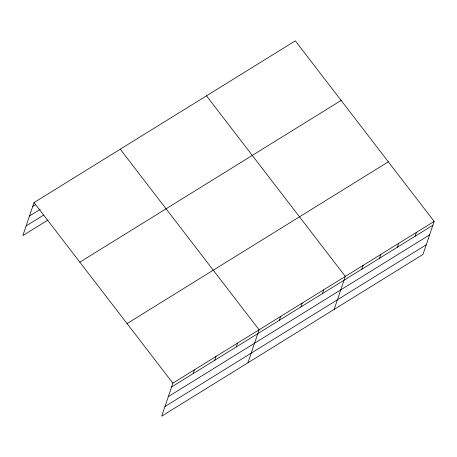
<?xml version="1.0" encoding="UTF-8"?>
<svg xmlns="http://www.w3.org/2000/svg" width="457" height="457" viewBox="0 0 457 457"><rect width="100%" height="100%" fill="white"/><g stroke="black" fill="none" stroke-linecap="round" stroke-linejoin="round"><path stroke-width="0.69" d="M434.15 221.422L172.866 383.16L161.692 416.161L422.976 254.429L434.15 221.422L295.308 40.839L34.024 202.571L22.85 235.578L47.996 220.006M193.122 373.649L194.419 369.816M214.681 360.305L215.978 356.471M236.235 346.96L237.531 343.133M247.917 362.789L259.09 329.788L120.248 149.199M279.347 320.271L280.644 316.444M300.906 306.933L302.203 303.1M322.459 293.588L323.756 289.755M334.141 309.418L345.315 276.416L206.473 95.827M361.784 269.247L363.081 265.414M379.55 258.251L380.847 254.418M397.322 247.248L398.613 243.421M415.087 236.252L416.384 232.424M32.727 206.398L35.72 204.547M29.465 216.03L40.245 209.357M26.106 225.947L43.472 215.201M79.838 262.164L341.128 100.431M127.046 323.567L388.33 161.829M171.569 386.988L432.853 225.255M168.307 396.619L429.597 234.881M164.954 406.536L426.238 244.803M34.024 202.571L172.866 383.16"/></g></svg>
